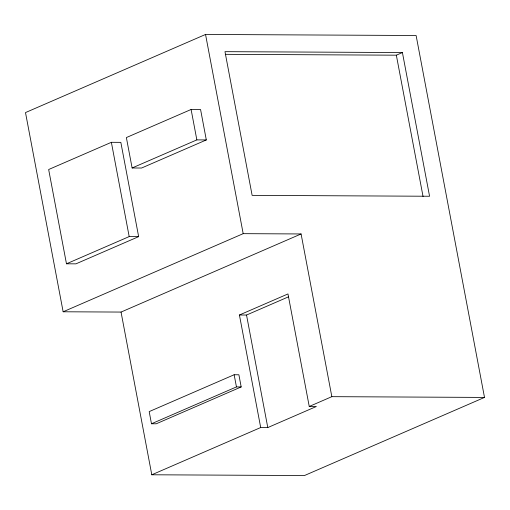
<?xml version="1.0" encoding="UTF-8"?>
<svg xmlns="http://www.w3.org/2000/svg" width="510" height="510" viewBox="0 0 510 510"><rect width="100%" height="100%" fill="white"/><g stroke="black" fill="none" stroke-linecap="round" stroke-linejoin="round"><path stroke-width="0.76" d="M151.795 474.784L304.457 475.543L484.5 397.424L416.115 35.502L205.543 34.457L25.5 112.576L63.138 311.782L121.048 312.069L301.091 233.956L331.838 396.665L309.245 406.47L287.978 293.938L239.426 315.001L260.693 427.533L151.795 474.784L121.048 312.069M111.371 142.309L48.66 169.518L66.472 263.798L75.939 263.849L138.65 236.64L120.838 142.354L111.371 142.309L129.189 236.589L66.472 263.798M191.103 109.478L126.372 137.56L132.115 167.975L141.576 168.026L206.314 139.938L200.57 109.522L191.103 109.478L196.854 139.887L132.115 167.975M225.273 54.328L396.346 55.182L402.415 52.543L429.567 196.248L252.131 195.368L224.98 51.663L402.415 52.543M63.138 311.782L243.187 233.663L301.091 233.956M239.426 315.001L246.528 315.04L288.558 296.807M234.154 374.742L149.188 411.608L151.483 423.772L156.219 423.797L241.185 386.931L238.884 374.767L234.154 374.742L236.449 386.911L151.483 423.772M260.693 427.533L267.788 427.571L316.34 406.502L309.245 406.47M196.854 139.887L206.314 139.938M129.189 236.589L138.65 236.64M236.449 386.911L241.185 386.931M331.838 396.665L484.5 397.424M396.346 55.182L423.058 196.541M205.543 34.457L243.187 233.663M246.528 315.04L267.788 427.571"/></g></svg>
